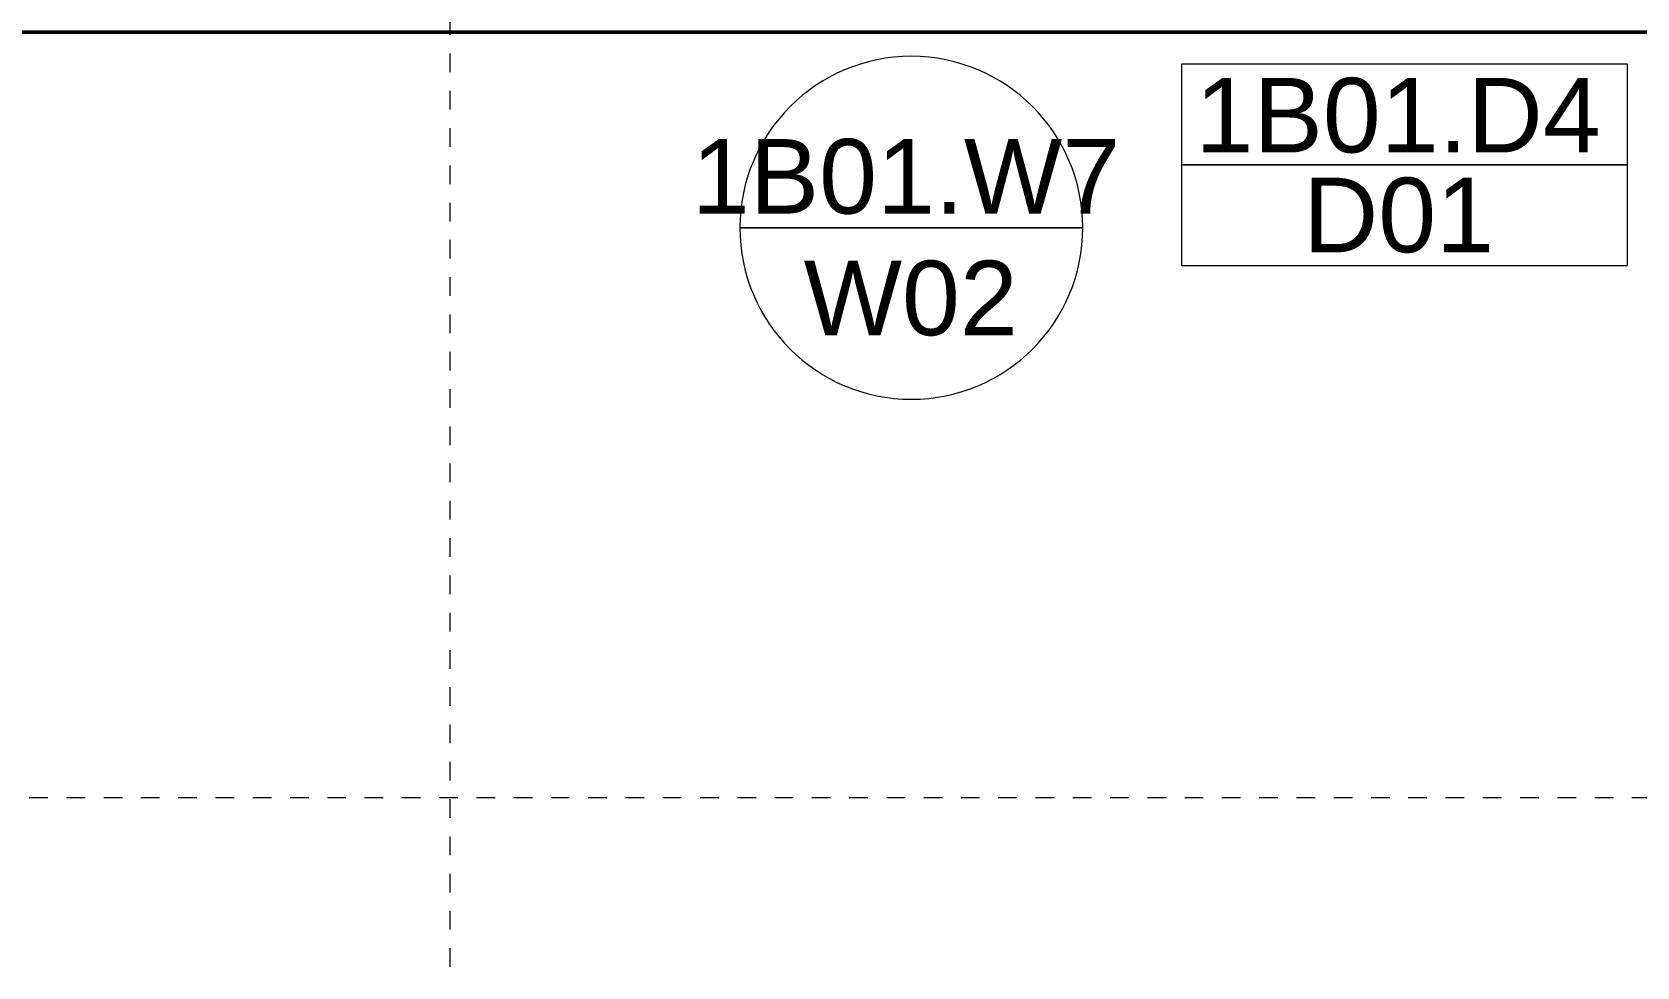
# Model space of a CAD drawing. Header units: metres. Extents: x -2362 to -2010, y -1 to 30.
# Drawn here: x -2176.26 to -2167.65, y 0.22 to 5.24 of the extents above; entities that cross this region are included whole.
import ezdxf

# ---------------------------------------------------------------- set-up
doc = ezdxf.new("R2010")
doc.units = ezdxf.units.M
doc.linetypes.add('AEC_Center', pattern=[0.024, 0.012, -0.004, 0.004, -0.004])
doc.linetypes.add('Grid Line', pattern=[0.021, 0.012, -0.003, 0.003, -0.003])
for name, color, linetype, lineweight in [('A-DETL', 90, 'Continuous', 50), ('A-DOOR-IDEN', 31, 'Continuous', 5), ('A-FLOR-LEVL', 51, 'Continuous', 5), ('A-GLAZ-IDEN', 152, 'Continuous', 5), ('S-GRID', 1, 'Continuous', 5)]:
    doc.layers.add(name, color=color, linetype=linetype, lineweight=lineweight)
doc.styles.add('Arial_2', font='arial.ttf', dxfattribs={"height": 0.4})

# ---------------------------------------------------------------- blocks, each defined once
blk = doc.blocks.new('AA_DOOR_MARK _ TYPE MARK_HA2 - Mark _ Type Mark-1751130-SOUTH EAST - PART A')
at = {"layer": 'A-DOOR-IDEN'}
for p, q in [((-944.9741, 5.0674), (-947.368, 5.0674)), ((-947.368, 5.0674), (-947.368, 4.5274)), ((-944.9741, 4.5274), (-944.9741, 5.0674)), ((-947.368, 4.5274), (-944.9741, 4.5274)), ((-944.9741, 4.5274), (-947.368, 4.5274)), ((-947.368, 4.5274), (-947.368, 3.9874)), ((-944.9741, 3.9874), (-944.9741, 4.5274)), ((-947.368, 3.9874), (-944.9741, 3.9874))]:
    blk.add_line(p, q, dxfattribs=at)
blk = doc.blocks.new('AA_WINDOW_TYPE MARK _ PRECINCT - Mark _ Type Mark-3459970-SOUTH EAST - PART A')
at = {"layer": 'A-GLAZ-IDEN'}
for p, q in [((-926.4046, 4.1901), (-924.5646, 4.1901)), ((-924.5646, 4.1901), (-926.4046, 4.1901))]:
    blk.add_line(p, q, dxfattribs=at)
for start, end in [(360, 180), (180, 360)]:
    blk.add_arc((-925.4846, 4.1901), 0.92, start, end, dxfattribs=at)

msp = doc.modelspace()

# ---------------------------------------------------------------- linework, layer by layer
at = {"layer": 'A-DETL'}
msp.add_line((-2149.646, 5.24), (-2230.7558, 5.24), dxfattribs=at)
at = {"layer": 'A-FLOR-LEVL', "linetype": 'AEC_Center'}
msp.add_line((-2274.8732, 1.134), (-2139.5964, 1.134), dxfattribs=at)
at = {"layer": 'S-GRID', "linetype": 'Grid Line'}
msp.add_line((-2174.0149, 0.2247), (-2174.0149, 26.1432), dxfattribs=at)

# ---------------------------------------------------------------- block references
at = {"layer": 'A-DOOR-IDEN'}
msp.add_blockref('AA_DOOR_MARK _ TYPE MARK_HA2 - Mark _ Type Mark-1751130-SOUTH EAST - PART A', (-1222.7224, 0), dxfattribs=at)
at = {"layer": 'A-GLAZ-IDEN'}
msp.add_blockref('AA_WINDOW_TYPE MARK _ PRECINCT - Mark _ Type Mark-3459970-SOUTH EAST - PART A', (-1246.0553, 0), dxfattribs=at)

# ---------------------------------------------------------------- texts
at = {"layer": 'A-DOOR-IDEN', "char_height": 0.4, "attachment_point": 1, "style": 'Arial_2'}
for s, insert, width in [('1B01.D4', (-2170.0153, 4.9942), 2.69367), ('D01', (-2169.438, 4.4589), 1.266666)]:
    msp.add_mtext(s, dxfattribs=dict(at, insert=insert, width=width))
at = {"layer": 'A-GLAZ-IDEN', "char_height": 0.4, "attachment_point": 1, "style": 'Arial_2'}
for s, insert, width in [('1B01.W7', (-2172.718, 4.6662), 2.870041), ('W02', (-2172.1173, 4.0136), 1.443037)]:
    msp.add_mtext(s, dxfattribs=dict(at, insert=insert, width=width))

doc.saveas('drawing.dxf')
